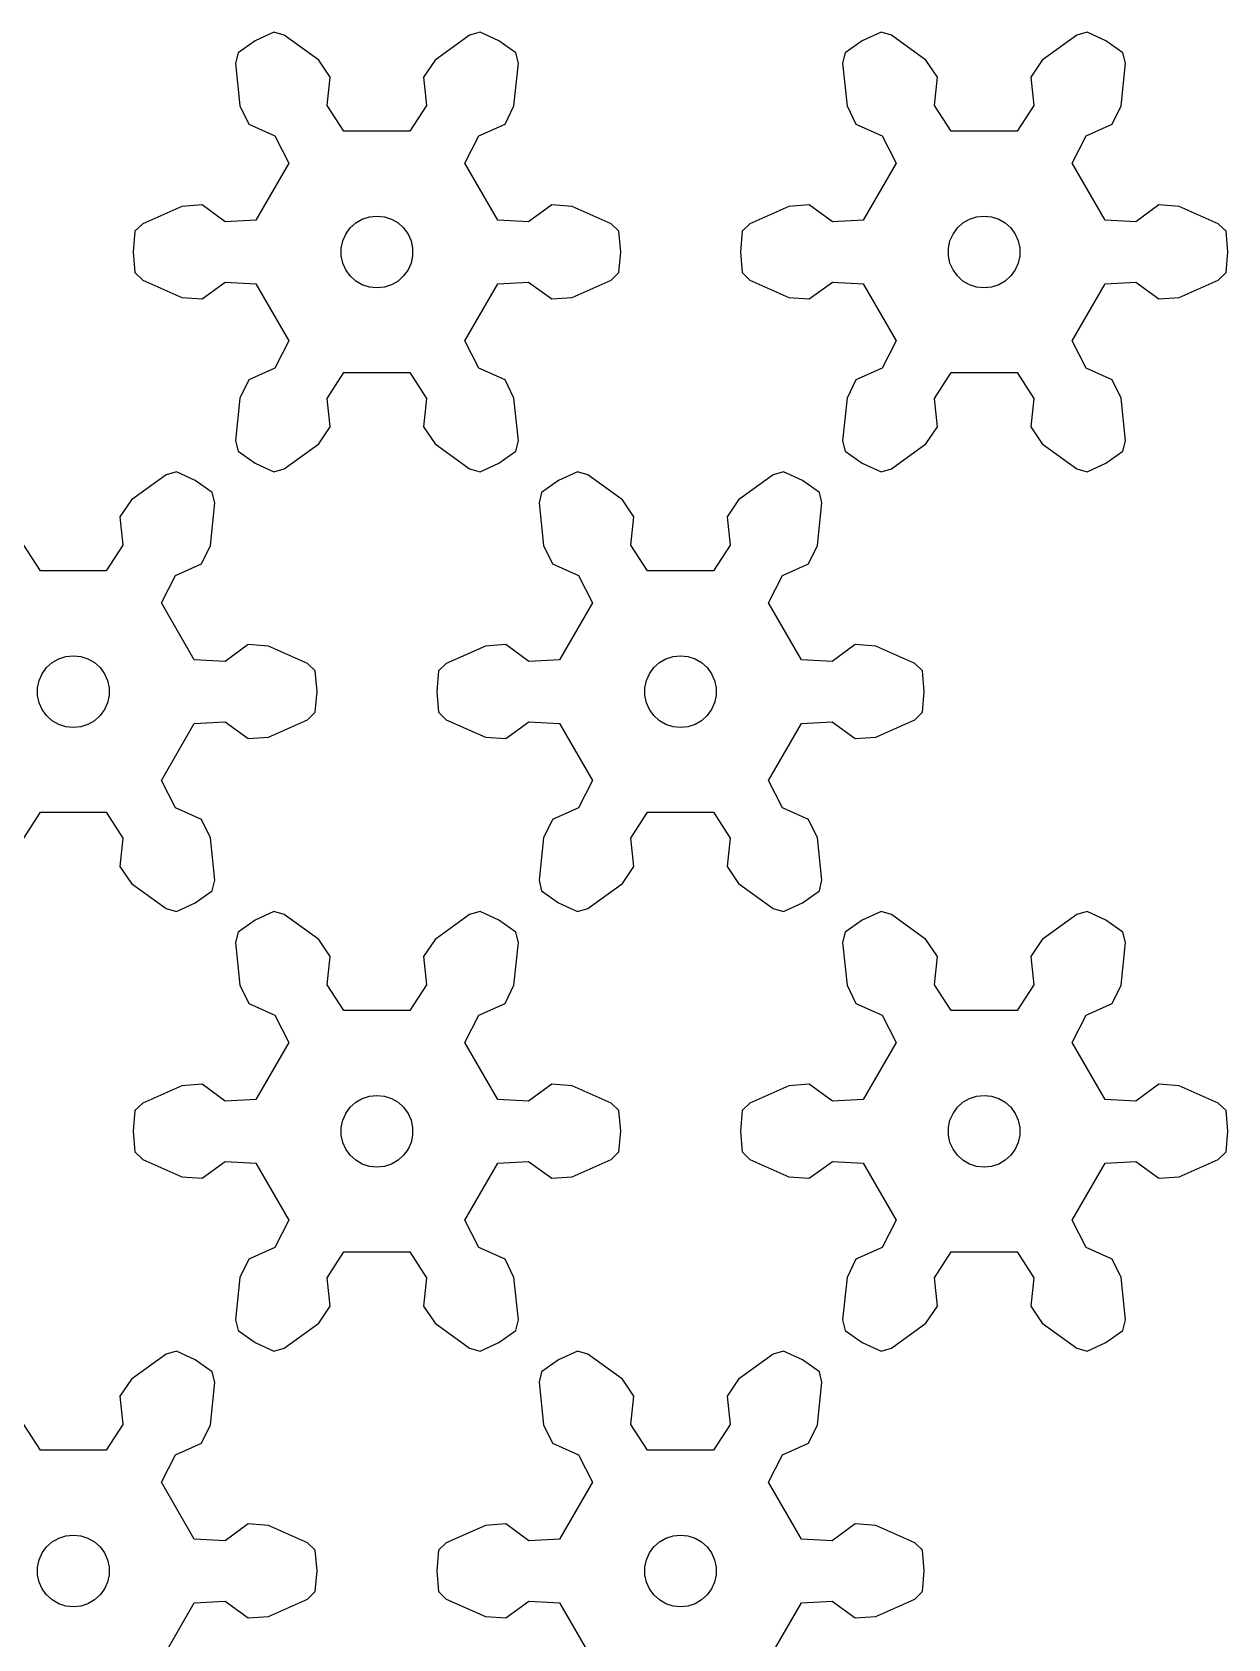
# Model space of a CAD drawing. Extents: x 0 to 198, y 0 to 239.
# Drawn here: x 148 to 198, y 171.7 to 238.9 of the extents above; entities that cross this region are included whole.
import ezdxf

# ---------------------------------------------------------------- set-up
doc = ezdxf.new("R2010")
doc.units = 0

msp = doc.modelspace()

# ---------------------------------------------------------------- linework, layer by layer
for p, q in [((157.324, 238.507), (156.614, 238.01)), ((158.109, 238.873), (157.324, 238.507)), ((158.543, 238.749), (158.109, 238.873)), ((159.989, 237.701), (158.543, 238.749)), ((166.291, 238.749), (164.845, 237.701)), ((166.725, 238.873), (166.291, 238.749)), ((167.51, 238.507), (166.725, 238.873)), ((168.22, 238.01), (167.51, 238.507)), ((182.696, 238.507), (181.986, 238.01)), ((183.481, 238.873), (182.696, 238.507)), ((183.915, 238.749), (183.481, 238.873)), ((185.361, 237.701), (183.915, 238.749)), ((191.662, 238.749), (190.217, 237.701)), ((192.096, 238.873), (191.662, 238.749)), ((192.882, 238.507), (192.096, 238.873)), ((193.591, 238.01), (192.882, 238.507)), ((156.614, 238.01), (156.505, 237.572)), ((168.329, 237.572), (168.22, 238.01)), ((181.986, 238.01), (181.876, 237.572)), ((193.701, 237.572), (193.591, 238.01)), ((156.505, 237.572), (156.689, 235.796)), ((160.467, 236.994), (159.989, 237.701)), ((164.845, 237.701), (164.367, 236.994)), ((168.144, 235.796), (168.329, 237.572)), ((181.876, 237.572), (182.061, 235.796)), ((185.839, 236.994), (185.361, 237.701)), ((190.217, 237.701), (189.739, 236.994)), ((193.516, 235.796), (193.701, 237.572)), ((160.343, 235.807), (160.467, 236.994)), ((164.367, 236.994), (164.491, 235.807)), ((185.715, 235.807), (185.839, 236.994)), ((189.739, 236.994), (189.863, 235.807)), ((156.689, 235.796), (157.063, 235.029)), ((161.041, 234.729), (160.343, 235.807)), ((164.491, 235.807), (163.793, 234.729)), ((167.771, 235.029), (168.144, 235.796)), ((182.061, 235.796), (182.434, 235.029)), ((186.413, 234.729), (185.715, 235.807)), ((189.863, 235.807), (189.164, 234.729)), ((193.143, 235.029), (193.516, 235.796)), ((157.063, 235.029), (158.153, 234.543)), ((166.681, 234.543), (167.771, 235.029)), ((182.434, 235.029), (183.524, 234.543)), ((192.053, 234.543), (193.143, 235.029)), ((158.153, 234.543), (158.737, 233.399)), ((163.793, 234.729), (161.041, 234.729)), ((166.096, 233.399), (166.681, 234.543)), ((183.524, 234.543), (184.109, 233.399)), ((189.164, 234.729), (186.413, 234.729)), ((191.468, 233.399), (192.053, 234.543)), ((158.737, 233.399), (157.362, 231.016)), ((167.472, 231.016), (166.096, 233.399)), ((184.109, 233.399), (182.734, 231.016)), ((192.844, 231.016), (191.468, 233.399)), ((154.262, 231.591), (152.631, 230.863)), ((155.112, 231.651), (154.262, 231.591)), ((156.079, 230.951), (155.112, 231.651)), ((157.362, 231.016), (156.079, 230.951)), ((161.535, 230.899), (161.807, 231.056)), ((161.807, 231.056), (162.105, 231.153)), ((162.105, 231.153), (162.417, 231.186)), ((162.417, 231.186), (162.729, 231.153)), ((162.729, 231.153), (163.027, 231.056)), ((163.027, 231.056), (163.299, 230.899)), ((168.755, 230.951), (167.472, 231.016)), ((169.721, 231.651), (168.755, 230.951)), ((170.572, 231.591), (169.721, 231.651)), ((172.203, 230.863), (170.572, 231.591)), ((179.633, 231.591), (178.003, 230.863)), ((180.484, 231.651), (179.633, 231.591)), ((181.451, 230.951), (180.484, 231.651)), ((182.734, 231.016), (181.451, 230.951)), ((186.907, 230.899), (187.179, 231.056)), ((187.179, 231.056), (187.477, 231.153)), ((187.477, 231.153), (187.789, 231.186)), ((187.789, 231.186), (188.101, 231.153)), ((188.101, 231.153), (188.399, 231.056)), ((188.399, 231.056), (188.67, 230.899)), ((194.127, 230.951), (192.844, 231.016)), ((195.093, 231.651), (194.127, 230.951)), ((195.944, 231.591), (195.093, 231.651)), ((197.575, 230.863), (195.944, 231.591)), ((152.307, 230.549), (152.231, 229.686)), ((152.631, 230.863), (152.307, 230.549)), ((160.99, 230.149), (161.118, 230.436)), ((161.118, 230.436), (161.302, 230.69)), ((161.302, 230.69), (161.535, 230.899)), ((163.299, 230.899), (163.532, 230.69)), ((163.532, 230.69), (163.716, 230.436)), ((163.716, 230.436), (163.843, 230.149)), ((172.527, 230.549), (172.203, 230.863)), ((172.603, 229.686), (172.527, 230.549)), ((177.678, 230.549), (177.603, 229.686)), ((178.003, 230.863), (177.678, 230.549)), ((186.362, 230.149), (186.49, 230.436)), ((186.49, 230.436), (186.674, 230.69)), ((186.674, 230.69), (186.907, 230.899)), ((188.67, 230.899), (188.903, 230.69)), ((188.903, 230.69), (189.088, 230.436)), ((189.088, 230.436), (189.215, 230.149)), ((197.899, 230.549), (197.575, 230.863)), ((197.975, 229.686), (197.899, 230.549)), ((152.231, 229.686), (152.307, 228.823)), ((160.925, 229.843), (160.99, 230.149)), ((160.925, 229.529), (160.925, 229.843)), ((163.843, 230.149), (163.909, 229.843)), ((163.909, 229.843), (163.909, 229.529)), ((172.527, 228.823), (172.603, 229.686)), ((177.603, 229.686), (177.678, 228.823)), ((186.297, 229.843), (186.362, 230.149)), ((186.297, 229.529), (186.297, 229.843)), ((189.215, 230.149), (189.281, 229.843)), ((189.281, 229.843), (189.281, 229.529)), ((197.899, 228.823), (197.975, 229.686)), ((160.99, 229.222), (160.925, 229.529)), ((161.118, 228.936), (160.99, 229.222)), ((163.843, 229.222), (163.716, 228.936)), ((163.909, 229.529), (163.843, 229.222)), ((186.362, 229.222), (186.297, 229.529)), ((186.49, 228.936), (186.362, 229.222)), ((189.215, 229.222), (189.088, 228.936)), ((189.281, 229.529), (189.215, 229.222)), ((152.307, 228.823), (152.631, 228.509)), ((152.631, 228.509), (154.262, 227.781)), ((155.112, 227.721), (156.079, 228.421)), ((156.079, 228.421), (157.362, 228.356)), ((157.362, 228.356), (158.737, 225.973)), ((161.302, 228.682), (161.118, 228.936)), ((161.535, 228.472), (161.302, 228.682)), ((161.807, 228.316), (161.535, 228.472)), ((162.105, 228.219), (161.807, 228.316)), ((163.027, 228.316), (162.729, 228.219)), ((163.299, 228.472), (163.027, 228.316)), ((163.532, 228.682), (163.299, 228.472)), ((163.716, 228.936), (163.532, 228.682)), ((166.096, 225.973), (167.472, 228.356)), ((167.472, 228.356), (168.755, 228.421)), ((168.755, 228.421), (169.721, 227.721)), ((170.572, 227.781), (172.203, 228.509)), ((172.203, 228.509), (172.527, 228.823)), ((177.678, 228.823), (178.003, 228.509)), ((178.003, 228.509), (179.633, 227.781)), ((180.484, 227.721), (181.451, 228.421)), ((181.451, 228.421), (182.734, 228.356)), ((182.734, 228.356), (184.109, 225.973)), ((186.674, 228.682), (186.49, 228.936)), ((186.907, 228.472), (186.674, 228.682)), ((187.179, 228.316), (186.907, 228.472)), ((187.477, 228.219), (187.179, 228.316)), ((188.399, 228.316), (188.101, 228.219)), ((188.67, 228.472), (188.399, 228.316)), ((188.903, 228.682), (188.67, 228.472)), ((189.088, 228.936), (188.903, 228.682)), ((191.468, 225.973), (192.844, 228.356)), ((192.844, 228.356), (194.127, 228.421)), ((194.127, 228.421), (195.093, 227.721)), ((195.944, 227.781), (197.575, 228.509)), ((197.575, 228.509), (197.899, 228.823)), ((154.262, 227.781), (155.112, 227.721)), ((162.417, 228.186), (162.105, 228.219)), ((162.729, 228.219), (162.417, 228.186)), ((169.721, 227.721), (170.572, 227.781)), ((179.633, 227.781), (180.484, 227.721)), ((187.789, 228.186), (187.477, 228.219)), ((188.101, 228.219), (187.789, 228.186)), ((195.093, 227.721), (195.944, 227.781)), ((158.737, 225.973), (158.153, 224.829)), ((166.681, 224.829), (166.096, 225.973)), ((184.109, 225.973), (183.524, 224.829)), ((192.053, 224.829), (191.468, 225.973)), ((157.063, 224.343), (156.689, 223.576)), ((158.153, 224.829), (157.063, 224.343)), ((160.343, 223.564), (161.041, 224.643)), ((161.041, 224.643), (163.793, 224.643)), ((163.793, 224.643), (164.491, 223.564)), ((167.771, 224.343), (166.681, 224.829)), ((168.144, 223.576), (167.771, 224.343)), ((182.434, 224.343), (182.061, 223.576)), ((183.524, 224.829), (182.434, 224.343)), ((185.715, 223.564), (186.413, 224.643)), ((186.413, 224.643), (189.164, 224.643)), ((189.164, 224.643), (189.863, 223.564)), ((193.143, 224.343), (192.053, 224.829)), ((193.516, 223.576), (193.143, 224.343)), ((156.689, 223.576), (156.505, 221.799)), ((160.467, 222.377), (160.343, 223.564)), ((164.491, 223.564), (164.367, 222.377)), ((168.329, 221.799), (168.144, 223.576)), ((182.061, 223.576), (181.876, 221.799)), ((185.839, 222.377), (185.715, 223.564)), ((189.863, 223.564), (189.739, 222.377)), ((193.701, 221.799), (193.516, 223.576)), ((159.989, 221.671), (160.467, 222.377)), ((164.367, 222.377), (164.845, 221.671)), ((185.361, 221.671), (185.839, 222.377)), ((189.739, 222.377), (190.217, 221.671)), ((156.505, 221.799), (156.614, 221.362)), ((158.543, 220.622), (159.989, 221.671)), ((164.845, 221.671), (166.291, 220.622)), ((168.22, 221.362), (168.329, 221.799)), ((181.876, 221.799), (181.986, 221.362)), ((183.915, 220.622), (185.361, 221.671)), ((190.217, 221.671), (191.662, 220.622)), ((193.591, 221.362), (193.701, 221.799)), ((156.614, 221.362), (157.324, 220.865)), ((167.51, 220.865), (168.22, 221.362)), ((181.986, 221.362), (182.696, 220.865)), ((192.882, 220.865), (193.591, 221.362)), ((153.605, 220.374), (152.159, 219.326)), ((154.039, 220.498), (153.605, 220.374)), ((154.824, 220.132), (154.039, 220.498)), ((157.324, 220.865), (158.109, 220.498)), ((158.109, 220.498), (158.543, 220.622)), ((166.291, 220.622), (166.725, 220.498)), ((166.725, 220.498), (167.51, 220.865)), ((170.795, 220.498), (170.01, 220.132)), ((171.229, 220.374), (170.795, 220.498)), ((172.675, 219.326), (171.229, 220.374)), ((178.977, 220.374), (177.531, 219.326)), ((179.411, 220.498), (178.977, 220.374)), ((180.196, 220.132), (179.411, 220.498)), ((182.696, 220.865), (183.481, 220.498)), ((183.481, 220.498), (183.915, 220.622)), ((191.662, 220.622), (192.096, 220.498)), ((192.096, 220.498), (192.882, 220.865)), ((155.534, 219.635), (154.824, 220.132)), ((155.643, 219.197), (155.534, 219.635)), ((169.3, 219.635), (169.191, 219.197)), ((170.01, 220.132), (169.3, 219.635)), ((180.906, 219.635), (180.196, 220.132)), ((181.015, 219.197), (180.906, 219.635)), ((152.159, 219.326), (151.681, 218.62)), ((155.458, 217.421), (155.643, 219.197)), ((169.191, 219.197), (169.375, 217.421)), ((173.153, 218.62), (172.675, 219.326)), ((177.531, 219.326), (177.053, 218.62)), ((180.83, 217.421), (181.015, 219.197)), ((151.681, 218.62), (151.805, 217.432)), ((173.029, 217.432), (173.153, 218.62)), ((177.053, 218.62), (177.177, 217.432)), ((148.355, 216.354), (147.657, 217.432)), ((151.805, 217.432), (151.107, 216.354)), ((155.085, 216.654), (155.458, 217.421)), ((169.375, 217.421), (169.749, 216.654)), ((173.727, 216.354), (173.029, 217.432)), ((177.177, 217.432), (176.479, 216.354)), ((180.457, 216.654), (180.83, 217.421)), ((151.107, 216.354), (148.355, 216.354)), ((153.995, 216.168), (155.085, 216.654)), ((169.749, 216.654), (170.838, 216.168)), ((176.479, 216.354), (173.727, 216.354)), ((179.367, 216.168), (180.457, 216.654)), ((153.41, 215.024), (153.995, 216.168)), ((170.838, 216.168), (171.423, 215.024)), ((178.782, 215.024), (179.367, 216.168)), ((154.786, 212.641), (153.41, 215.024)), ((171.423, 215.024), (170.048, 212.641)), ((180.158, 212.641), (178.782, 215.024)), ((157.035, 213.276), (156.069, 212.576)), ((157.886, 213.216), (157.035, 213.276)), ((159.517, 212.488), (157.886, 213.216)), ((166.948, 213.216), (165.317, 212.488)), ((167.798, 213.276), (166.948, 213.216)), ((168.765, 212.576), (167.798, 213.276)), ((182.407, 213.276), (181.441, 212.576)), ((183.258, 213.216), (182.407, 213.276)), ((184.889, 212.488), (183.258, 213.216)), ((148.432, 212.061), (148.616, 212.315)), ((148.616, 212.315), (148.849, 212.525)), ((148.849, 212.525), (149.121, 212.681)), ((149.121, 212.681), (149.419, 212.778)), ((149.419, 212.778), (149.731, 212.811)), ((149.731, 212.811), (150.043, 212.778)), ((150.043, 212.778), (150.341, 212.681)), ((150.341, 212.681), (150.613, 212.525)), ((150.613, 212.525), (150.846, 212.315)), ((150.846, 212.315), (151.03, 212.061)), ((156.069, 212.576), (154.786, 212.641)), ((159.841, 212.174), (159.517, 212.488)), ((165.317, 212.488), (164.992, 212.174)), ((170.048, 212.641), (168.765, 212.576)), ((173.804, 212.061), (173.988, 212.315)), ((173.988, 212.315), (174.221, 212.525)), ((174.221, 212.525), (174.493, 212.681)), ((174.493, 212.681), (174.791, 212.778)), ((174.791, 212.778), (175.103, 212.811)), ((175.103, 212.811), (175.415, 212.778)), ((175.415, 212.778), (175.713, 212.681)), ((175.713, 212.681), (175.985, 212.525)), ((175.985, 212.525), (176.218, 212.315)), ((176.218, 212.315), (176.402, 212.061)), ((181.441, 212.576), (180.158, 212.641)), ((185.213, 212.174), (184.889, 212.488)), ((148.239, 211.468), (148.304, 211.775)), ((148.304, 211.775), (148.432, 212.061)), ((151.03, 212.061), (151.158, 211.775)), ((151.158, 211.775), (151.223, 211.468)), ((159.917, 211.311), (159.841, 212.174)), ((164.992, 212.174), (164.917, 211.311)), ((173.611, 211.468), (173.676, 211.775)), ((173.676, 211.775), (173.804, 212.061)), ((176.402, 212.061), (176.529, 211.775)), ((176.529, 211.775), (176.595, 211.468)), ((185.289, 211.311), (185.213, 212.174)), ((148.239, 211.154), (148.239, 211.468)), ((148.304, 210.847), (148.239, 211.154)), ((151.223, 211.154), (151.158, 210.847)), ((151.223, 211.468), (151.223, 211.154)), ((159.841, 210.448), (159.917, 211.311)), ((164.917, 211.311), (164.992, 210.448)), ((173.611, 211.154), (173.611, 211.468)), ((173.676, 210.847), (173.611, 211.154)), ((176.595, 211.154), (176.529, 210.847)), ((176.595, 211.468), (176.595, 211.154)), ((185.213, 210.448), (185.289, 211.311)), ((148.432, 210.561), (148.304, 210.847)), ((148.616, 210.307), (148.432, 210.561)), ((148.849, 210.097), (148.616, 210.307)), ((150.846, 210.307), (150.613, 210.097)), ((151.03, 210.561), (150.846, 210.307)), ((151.158, 210.847), (151.03, 210.561)), ((159.517, 210.134), (159.841, 210.448)), ((164.992, 210.448), (165.317, 210.134)), ((173.804, 210.561), (173.676, 210.847)), ((173.988, 210.307), (173.804, 210.561)), ((174.221, 210.097), (173.988, 210.307)), ((176.218, 210.307), (175.985, 210.097)), ((176.402, 210.561), (176.218, 210.307)), ((176.529, 210.847), (176.402, 210.561)), ((184.889, 210.134), (185.213, 210.448)), ((149.121, 209.941), (148.849, 210.097)), ((149.419, 209.844), (149.121, 209.941)), ((149.731, 209.811), (149.419, 209.844)), ((150.043, 209.844), (149.731, 209.811)), ((150.341, 209.941), (150.043, 209.844)), ((150.613, 210.097), (150.341, 209.941)), ((153.41, 207.598), (154.786, 209.981)), ((154.786, 209.981), (156.069, 210.046)), ((156.069, 210.046), (157.035, 209.346)), ((157.886, 209.406), (159.517, 210.134)), ((165.317, 210.134), (166.948, 209.406)), ((167.798, 209.346), (168.765, 210.046)), ((168.765, 210.046), (170.048, 209.981)), ((170.048, 209.981), (171.423, 207.598)), ((174.493, 209.941), (174.221, 210.097)), ((174.791, 209.844), (174.493, 209.941)), ((175.103, 209.811), (174.791, 209.844)), ((175.415, 209.844), (175.103, 209.811)), ((175.713, 209.941), (175.415, 209.844)), ((175.985, 210.097), (175.713, 209.941)), ((178.782, 207.598), (180.158, 209.981)), ((180.158, 209.981), (181.441, 210.046)), ((181.441, 210.046), (182.407, 209.346)), ((183.258, 209.406), (184.889, 210.134)), ((157.035, 209.346), (157.886, 209.406)), ((166.948, 209.406), (167.798, 209.346)), ((182.407, 209.346), (183.258, 209.406)), ((153.995, 206.454), (153.41, 207.598)), ((171.423, 207.598), (170.838, 206.454)), ((179.367, 206.454), (178.782, 207.598)), ((147.657, 205.19), (148.355, 206.268)), ((148.355, 206.268), (151.107, 206.268)), ((151.107, 206.268), (151.805, 205.19)), ((155.085, 205.968), (153.995, 206.454)), ((170.838, 206.454), (169.749, 205.968)), ((173.029, 205.19), (173.727, 206.268)), ((173.727, 206.268), (176.479, 206.268)), ((176.479, 206.268), (177.177, 205.19)), ((180.457, 205.968), (179.367, 206.454)), ((155.458, 205.201), (155.085, 205.968)), ((169.749, 205.968), (169.375, 205.201)), ((180.83, 205.201), (180.457, 205.968)), ((151.805, 205.19), (151.681, 204.002)), ((155.643, 203.425), (155.458, 205.201)), ((169.375, 205.201), (169.191, 203.425)), ((173.153, 204.002), (173.029, 205.19)), ((177.177, 205.19), (177.053, 204.002)), ((181.015, 203.425), (180.83, 205.201)), ((151.681, 204.002), (152.159, 203.296)), ((172.675, 203.296), (173.153, 204.002)), ((177.053, 204.002), (177.531, 203.296)), ((152.159, 203.296), (153.605, 202.248)), ((154.824, 202.49), (155.534, 202.987)), ((155.534, 202.987), (155.643, 203.425)), ((169.191, 203.425), (169.3, 202.987)), ((169.3, 202.987), (170.01, 202.49)), ((171.229, 202.248), (172.675, 203.296)), ((177.531, 203.296), (178.977, 202.248)), ((180.196, 202.49), (180.906, 202.987)), ((180.906, 202.987), (181.015, 203.425)), ((153.605, 202.248), (154.039, 202.124)), ((154.039, 202.124), (154.824, 202.49)), ((170.01, 202.49), (170.795, 202.124)), ((170.795, 202.124), (171.229, 202.248)), ((178.977, 202.248), (179.411, 202.124)), ((179.411, 202.124), (180.196, 202.49)), ((157.324, 201.757), (156.614, 201.26)), ((158.109, 202.124), (157.324, 201.757)), ((158.543, 202), (158.109, 202.124)), ((159.989, 200.951), (158.543, 202)), ((166.291, 202), (164.845, 200.951)), ((166.725, 202.124), (166.291, 202)), ((167.51, 201.757), (166.725, 202.124)), ((168.22, 201.26), (167.51, 201.757)), ((182.696, 201.757), (181.986, 201.26)), ((183.481, 202.124), (182.696, 201.757)), ((183.915, 202), (183.481, 202.124)), ((185.361, 200.951), (183.915, 202)), ((191.662, 202), (190.217, 200.951)), ((192.096, 202.124), (191.662, 202)), ((192.882, 201.757), (192.096, 202.124)), ((193.591, 201.26), (192.882, 201.757)), ((156.614, 201.26), (156.505, 200.823)), ((156.505, 200.823), (156.689, 199.046)), ((160.467, 200.245), (159.989, 200.951)), ((164.845, 200.951), (164.367, 200.245)), ((168.144, 199.046), (168.329, 200.823)), ((168.329, 200.823), (168.22, 201.26)), ((181.986, 201.26), (181.876, 200.823)), ((181.876, 200.823), (182.061, 199.046)), ((185.839, 200.245), (185.361, 200.951)), ((190.217, 200.951), (189.739, 200.245)), ((193.516, 199.046), (193.701, 200.823)), ((193.701, 200.823), (193.591, 201.26)), ((160.343, 199.058), (160.467, 200.245)), ((164.367, 200.245), (164.491, 199.058)), ((185.715, 199.058), (185.839, 200.245)), ((189.739, 200.245), (189.863, 199.058)), ((156.689, 199.046), (157.063, 198.279)), ((161.041, 197.979), (160.343, 199.058)), ((164.491, 199.058), (163.793, 197.979)), ((167.771, 198.279), (168.144, 199.046)), ((182.061, 199.046), (182.434, 198.279)), ((186.413, 197.979), (185.715, 199.058)), ((189.863, 199.058), (189.164, 197.979)), ((193.143, 198.279), (193.516, 199.046)), ((157.063, 198.279), (158.153, 197.793)), ((166.681, 197.793), (167.771, 198.279)), ((182.434, 198.279), (183.524, 197.793)), ((192.053, 197.793), (193.143, 198.279)), ((158.153, 197.793), (158.737, 196.649)), ((163.793, 197.979), (161.041, 197.979)), ((166.096, 196.649), (166.681, 197.793)), ((183.524, 197.793), (184.109, 196.649)), ((189.164, 197.979), (186.413, 197.979)), ((191.468, 196.649), (192.053, 197.793)), ((158.737, 196.649), (157.362, 194.266)), ((167.472, 194.266), (166.096, 196.649)), ((184.109, 196.649), (182.734, 194.266)), ((192.844, 194.266), (191.468, 196.649)), ((154.262, 194.841), (152.631, 194.113)), ((155.112, 194.901), (154.262, 194.841)), ((156.079, 194.201), (155.112, 194.901)), ((169.721, 194.901), (168.755, 194.201)), ((170.572, 194.841), (169.721, 194.901)), ((172.203, 194.113), (170.572, 194.841)), ((179.633, 194.841), (178.003, 194.113)), ((180.484, 194.901), (179.633, 194.841)), ((181.451, 194.201), (180.484, 194.901)), ((195.093, 194.901), (194.127, 194.201)), ((195.944, 194.841), (195.093, 194.901)), ((197.575, 194.113), (195.944, 194.841)), ((152.631, 194.113), (152.307, 193.799)), ((157.362, 194.266), (156.079, 194.201)), ((161.302, 193.94), (161.535, 194.15)), ((161.535, 194.15), (161.807, 194.306)), ((161.807, 194.306), (162.105, 194.403)), ((162.105, 194.403), (162.417, 194.436)), ((162.417, 194.436), (162.729, 194.403)), ((162.729, 194.403), (163.027, 194.306)), ((163.027, 194.306), (163.299, 194.15)), ((163.299, 194.15), (163.532, 193.94)), ((168.755, 194.201), (167.472, 194.266)), ((172.527, 193.799), (172.203, 194.113)), ((178.003, 194.113), (177.678, 193.799)), ((182.734, 194.266), (181.451, 194.201)), ((186.674, 193.94), (186.907, 194.15)), ((186.907, 194.15), (187.179, 194.306)), ((187.179, 194.306), (187.477, 194.403)), ((187.477, 194.403), (187.789, 194.436)), ((187.789, 194.436), (188.101, 194.403)), ((188.101, 194.403), (188.399, 194.306)), ((188.399, 194.306), (188.67, 194.15)), ((188.67, 194.15), (188.903, 193.94)), ((194.127, 194.201), (192.844, 194.266)), ((197.899, 193.799), (197.575, 194.113)), ((152.307, 193.799), (152.231, 192.936)), ((160.925, 193.093), (160.99, 193.4)), ((160.99, 193.4), (161.118, 193.686)), ((161.118, 193.686), (161.302, 193.94)), ((163.532, 193.94), (163.716, 193.686)), ((163.716, 193.686), (163.843, 193.4)), ((163.843, 193.4), (163.909, 193.093)), ((172.603, 192.936), (172.527, 193.799)), ((177.678, 193.799), (177.603, 192.936)), ((186.297, 193.093), (186.362, 193.4)), ((186.362, 193.4), (186.49, 193.686)), ((186.49, 193.686), (186.674, 193.94)), ((188.903, 193.94), (189.088, 193.686)), ((189.088, 193.686), (189.215, 193.4)), ((189.215, 193.4), (189.281, 193.093)), ((197.975, 192.936), (197.899, 193.799)), ((152.231, 192.936), (152.307, 192.073)), ((160.925, 192.779), (160.925, 193.093)), ((160.99, 192.473), (160.925, 192.779)), ((163.909, 192.779), (163.843, 192.473)), ((163.909, 193.093), (163.909, 192.779)), ((172.527, 192.073), (172.603, 192.936)), ((177.603, 192.936), (177.678, 192.073)), ((186.297, 192.779), (186.297, 193.093)), ((186.362, 192.473), (186.297, 192.779)), ((189.281, 192.779), (189.215, 192.473)), ((189.281, 193.093), (189.281, 192.779)), ((197.899, 192.073), (197.975, 192.936)), ((152.307, 192.073), (152.631, 191.759)), ((161.118, 192.186), (160.99, 192.473)), ((161.302, 191.932), (161.118, 192.186)), ((163.716, 192.186), (163.532, 191.932)), ((163.843, 192.473), (163.716, 192.186)), ((172.203, 191.759), (172.527, 192.073)), ((177.678, 192.073), (178.003, 191.759)), ((186.49, 192.186), (186.362, 192.473)), ((186.674, 191.932), (186.49, 192.186)), ((189.088, 192.186), (188.903, 191.932)), ((189.215, 192.473), (189.088, 192.186)), ((197.575, 191.759), (197.899, 192.073)), ((152.631, 191.759), (154.262, 191.031)), ((155.112, 190.971), (156.079, 191.671)), ((156.079, 191.671), (157.362, 191.606)), ((157.362, 191.606), (158.737, 189.223)), ((161.535, 191.723), (161.302, 191.932)), ((161.807, 191.566), (161.535, 191.723)), ((162.105, 191.469), (161.807, 191.566)), ((162.417, 191.436), (162.105, 191.469)), ((162.729, 191.469), (162.417, 191.436)), ((163.027, 191.566), (162.729, 191.469)), ((163.299, 191.723), (163.027, 191.566)), ((163.532, 191.932), (163.299, 191.723)), ((166.096, 189.223), (167.472, 191.606)), ((167.472, 191.606), (168.755, 191.671)), ((168.755, 191.671), (169.721, 190.971)), ((170.572, 191.031), (172.203, 191.759)), ((178.003, 191.759), (179.633, 191.031)), ((180.484, 190.971), (181.451, 191.671)), ((181.451, 191.671), (182.734, 191.606)), ((182.734, 191.606), (184.109, 189.223)), ((186.907, 191.723), (186.674, 191.932)), ((187.179, 191.566), (186.907, 191.723)), ((187.477, 191.469), (187.179, 191.566)), ((187.789, 191.436), (187.477, 191.469)), ((188.101, 191.469), (187.789, 191.436)), ((188.399, 191.566), (188.101, 191.469)), ((188.67, 191.723), (188.399, 191.566)), ((188.903, 191.932), (188.67, 191.723)), ((191.468, 189.223), (192.844, 191.606)), ((192.844, 191.606), (194.127, 191.671)), ((194.127, 191.671), (195.093, 190.971)), ((195.944, 191.031), (197.575, 191.759)), ((154.262, 191.031), (155.112, 190.971)), ((169.721, 190.971), (170.572, 191.031)), ((179.633, 191.031), (180.484, 190.971)), ((195.093, 190.971), (195.944, 191.031)), ((158.737, 189.223), (158.153, 188.079)), ((166.681, 188.079), (166.096, 189.223)), ((184.109, 189.223), (183.524, 188.079)), ((192.053, 188.079), (191.468, 189.223)), ((158.153, 188.079), (157.063, 187.593)), ((167.771, 187.593), (166.681, 188.079)), ((183.524, 188.079), (182.434, 187.593)), ((193.143, 187.593), (192.053, 188.079)), ((157.063, 187.593), (156.689, 186.826)), ((160.343, 186.815), (161.041, 187.893)), ((161.041, 187.893), (163.793, 187.893)), ((163.793, 187.893), (164.491, 186.815)), ((168.144, 186.826), (167.771, 187.593)), ((182.434, 187.593), (182.061, 186.826)), ((185.715, 186.815), (186.413, 187.893)), ((186.413, 187.893), (189.164, 187.893)), ((189.164, 187.893), (189.863, 186.815)), ((193.516, 186.826), (193.143, 187.593)), ((156.689, 186.826), (156.505, 185.05)), ((160.467, 185.628), (160.343, 186.815)), ((164.491, 186.815), (164.367, 185.628)), ((168.329, 185.05), (168.144, 186.826)), ((182.061, 186.826), (181.876, 185.05)), ((185.839, 185.628), (185.715, 186.815)), ((189.863, 186.815), (189.739, 185.628)), ((193.701, 185.05), (193.516, 186.826)), ((159.989, 184.921), (160.467, 185.628)), ((164.367, 185.628), (164.845, 184.921)), ((185.361, 184.921), (185.839, 185.628)), ((189.739, 185.628), (190.217, 184.921)), ((156.505, 185.05), (156.614, 184.612)), ((158.543, 183.873), (159.989, 184.921)), ((164.845, 184.921), (166.291, 183.873)), ((168.22, 184.612), (168.329, 185.05)), ((181.876, 185.05), (181.986, 184.612)), ((183.915, 183.873), (185.361, 184.921)), ((190.217, 184.921), (191.662, 183.873)), ((193.591, 184.612), (193.701, 185.05)), ((156.614, 184.612), (157.324, 184.115)), ((157.324, 184.115), (158.109, 183.749)), ((166.725, 183.749), (167.51, 184.115)), ((167.51, 184.115), (168.22, 184.612)), ((181.986, 184.612), (182.696, 184.115)), ((182.696, 184.115), (183.481, 183.749)), ((192.096, 183.749), (192.882, 184.115)), ((192.882, 184.115), (193.591, 184.612)), ((153.605, 183.625), (152.159, 182.576)), ((154.039, 183.749), (153.605, 183.625)), ((154.824, 183.383), (154.039, 183.749)), ((155.534, 182.886), (154.824, 183.383)), ((158.109, 183.749), (158.543, 183.873)), ((166.291, 183.873), (166.725, 183.749)), ((170.01, 183.383), (169.3, 182.886)), ((170.795, 183.749), (170.01, 183.383)), ((171.229, 183.625), (170.795, 183.749)), ((172.675, 182.576), (171.229, 183.625)), ((178.977, 183.625), (177.531, 182.576)), ((179.411, 183.749), (178.977, 183.625)), ((180.196, 183.383), (179.411, 183.749)), ((180.906, 182.886), (180.196, 183.383)), ((183.481, 183.749), (183.915, 183.873)), ((191.662, 183.873), (192.096, 183.749)), ((155.643, 182.448), (155.534, 182.886)), ((169.3, 182.886), (169.191, 182.448)), ((181.015, 182.448), (180.906, 182.886)), ((152.159, 182.576), (151.681, 181.87)), ((155.458, 180.672), (155.643, 182.448)), ((169.191, 182.448), (169.375, 180.672)), ((173.153, 181.87), (172.675, 182.576)), ((177.531, 182.576), (177.053, 181.87)), ((180.83, 180.672), (181.015, 182.448)), ((151.681, 181.87), (151.805, 180.683)), ((173.029, 180.683), (173.153, 181.87)), ((177.053, 181.87), (177.177, 180.683)), ((148.355, 179.604), (147.657, 180.683)), ((151.805, 180.683), (151.107, 179.604)), ((155.085, 179.904), (155.458, 180.672)), ((169.375, 180.672), (169.749, 179.904)), ((173.727, 179.604), (173.029, 180.683)), ((177.177, 180.683), (176.479, 179.604)), ((180.457, 179.904), (180.83, 180.672)), ((151.107, 179.604), (148.355, 179.604)), ((153.41, 178.274), (153.995, 179.418)), ((153.995, 179.418), (155.085, 179.904)), ((169.749, 179.904), (170.838, 179.418)), ((170.838, 179.418), (171.423, 178.274)), ((176.479, 179.604), (173.727, 179.604)), ((178.782, 178.274), (179.367, 179.418)), ((179.367, 179.418), (180.457, 179.904)), ((154.786, 175.891), (153.41, 178.274)), ((171.423, 178.274), (170.048, 175.891)), ((180.158, 175.891), (178.782, 178.274)), ((149.121, 175.932), (149.419, 176.028)), ((149.419, 176.028), (149.731, 176.061)), ((149.731, 176.061), (150.043, 176.028)), ((150.043, 176.028), (150.341, 175.932)), ((157.035, 176.527), (156.069, 175.826)), ((157.886, 176.466), (157.035, 176.527)), ((159.517, 175.738), (157.886, 176.466)), ((166.948, 176.466), (165.317, 175.738)), ((167.798, 176.527), (166.948, 176.466)), ((168.765, 175.826), (167.798, 176.527)), ((174.493, 175.932), (174.791, 176.028)), ((174.791, 176.028), (175.103, 176.061)), ((175.103, 176.061), (175.415, 176.028)), ((175.415, 176.028), (175.713, 175.932)), ((182.407, 176.527), (181.441, 175.826)), ((183.258, 176.466), (182.407, 176.527)), ((184.889, 175.738), (183.258, 176.466)), ((148.304, 175.025), (148.432, 175.311)), ((148.432, 175.311), (148.616, 175.565)), ((148.616, 175.565), (148.849, 175.775)), ((148.849, 175.775), (149.121, 175.932)), ((150.341, 175.932), (150.613, 175.775)), ((150.613, 175.775), (150.846, 175.565)), ((150.846, 175.565), (151.03, 175.311)), ((151.03, 175.311), (151.158, 175.025)), ((156.069, 175.826), (154.786, 175.891)), ((159.841, 175.424), (159.517, 175.738)), ((159.917, 174.561), (159.841, 175.424)), ((164.992, 175.424), (164.917, 174.561)), ((165.317, 175.738), (164.992, 175.424)), ((170.048, 175.891), (168.765, 175.826)), ((173.676, 175.025), (173.804, 175.311)), ((173.804, 175.311), (173.988, 175.565)), ((173.988, 175.565), (174.221, 175.775)), ((174.221, 175.775), (174.493, 175.932)), ((175.713, 175.932), (175.985, 175.775)), ((175.985, 175.775), (176.218, 175.565)), ((176.218, 175.565), (176.402, 175.311)), ((176.402, 175.311), (176.529, 175.025)), ((181.441, 175.826), (180.158, 175.891)), ((185.213, 175.424), (184.889, 175.738)), ((185.289, 174.561), (185.213, 175.424)), ((148.239, 174.718), (148.304, 175.025)), ((148.239, 174.404), (148.239, 174.718)), ((151.158, 175.025), (151.223, 174.718)), ((151.223, 174.718), (151.223, 174.404)), ((173.611, 174.718), (173.676, 175.025)), ((173.611, 174.404), (173.611, 174.718)), ((176.529, 175.025), (176.595, 174.718)), ((176.595, 174.718), (176.595, 174.404)), ((148.304, 174.098), (148.239, 174.404)), ((148.432, 173.811), (148.304, 174.098)), ((151.158, 174.098), (151.03, 173.811)), ((151.223, 174.404), (151.158, 174.098)), ((159.841, 173.698), (159.917, 174.561)), ((164.917, 174.561), (164.992, 173.698)), ((173.676, 174.098), (173.611, 174.404)), ((173.804, 173.811), (173.676, 174.098)), ((176.529, 174.098), (176.402, 173.811)), ((176.595, 174.404), (176.529, 174.098)), ((185.213, 173.698), (185.289, 174.561)), ((148.616, 173.558), (148.432, 173.811)), ((148.849, 173.348), (148.616, 173.558)), ((149.121, 173.191), (148.849, 173.348)), ((150.613, 173.348), (150.341, 173.191)), ((150.846, 173.558), (150.613, 173.348)), ((151.03, 173.811), (150.846, 173.558)), ((154.786, 173.231), (156.069, 173.297)), ((156.069, 173.297), (157.035, 172.596)), ((157.886, 172.656), (159.517, 173.384)), ((159.517, 173.384), (159.841, 173.698)), ((164.992, 173.698), (165.317, 173.384)), ((165.317, 173.384), (166.948, 172.656)), ((167.798, 172.596), (168.765, 173.297)), ((168.765, 173.297), (170.048, 173.231)), ((173.988, 173.558), (173.804, 173.811)), ((174.221, 173.348), (173.988, 173.558)), ((174.493, 173.191), (174.221, 173.348)), ((175.985, 173.348), (175.713, 173.191)), ((176.218, 173.558), (175.985, 173.348)), ((176.402, 173.811), (176.218, 173.558)), ((180.158, 173.231), (181.441, 173.297)), ((181.441, 173.297), (182.407, 172.596)), ((183.258, 172.656), (184.889, 173.384)), ((184.889, 173.384), (185.213, 173.698)), ((149.419, 173.094), (149.121, 173.191)), ((149.731, 173.061), (149.419, 173.094)), ((150.043, 173.094), (149.731, 173.061)), ((150.341, 173.191), (150.043, 173.094)), ((153.41, 170.848), (154.786, 173.231)), ((157.035, 172.596), (157.886, 172.656)), ((166.948, 172.656), (167.798, 172.596)), ((170.048, 173.231), (171.423, 170.848)), ((174.791, 173.094), (174.493, 173.191)), ((175.103, 173.061), (174.791, 173.094)), ((175.415, 173.094), (175.103, 173.061)), ((175.713, 173.191), (175.415, 173.094)), ((178.782, 170.848), (180.158, 173.231)), ((182.407, 172.596), (183.258, 172.656))]:
    msp.add_line(p, q)

doc.saveas('drawing.dxf')
